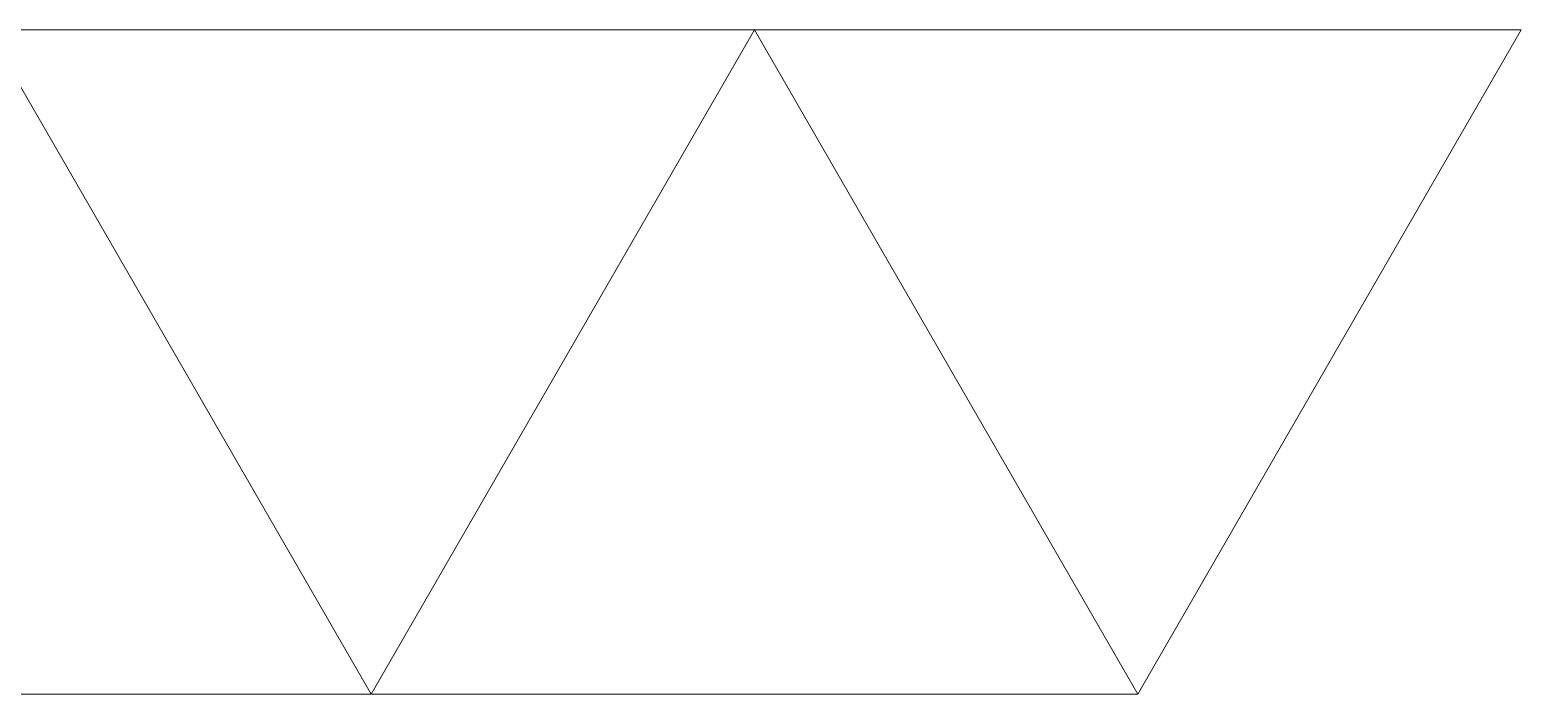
# Model space of a CAD drawing. Header units: inches. Extents: x -298 to 15350, y -6 to 2753.
# Drawn here: x 299.7 to 626.4, y 1538.2 to 1683.6 of the extents above; entities that cross this region are included whole.
import ezdxf

# ---------------------------------------------------------------- set-up
doc = ezdxf.new("R2010")
doc.units = ezdxf.units.IN
doc.header["$MEASUREMENT"] = 0
doc.layers.add('GRID', color=1, linetype='Continuous', lineweight=9)

msp = doc.modelspace()

# ---------------------------------------------------------------- linework, layer by layer
at = {"layer": 'GRID'}
for p, q in [((374.44991, 1538.152), (290.44991, 1683.64427)), ((374.44991, 1538.152), (290.44991, 1683.64427)), ((458.44991, 1683.64427), (374.44991, 1538.152)), ((542.44991, 1538.152), (458.44991, 1683.64427)), ((542.44991, 1538.152), (458.44991, 1683.64427)), ((458.44991, 1683.64427), (626.44991, 1683.64427)), ((542.44991, 1538.152), (458.44991, 1683.64427)), ((626.44991, 1683.64427), (542.44991, 1538.152)), ((206.44991, 1538.152), (374.44991, 1538.152)), ((374.44991, 1538.152), (542.44991, 1538.152))]:
    msp.add_line(p, q, dxfattribs=at)
at = {"layer": 'GRID', "linetype": 'Continuous', "ltscale": 100}
for p, q in [((290.44991, 1683.64427), (458.44991, 1683.64427)), ((458.44991, 1683.64427), (374.44991, 1538.152))]:
    msp.add_line(p, q, dxfattribs=at)

doc.saveas('drawing.dxf')
